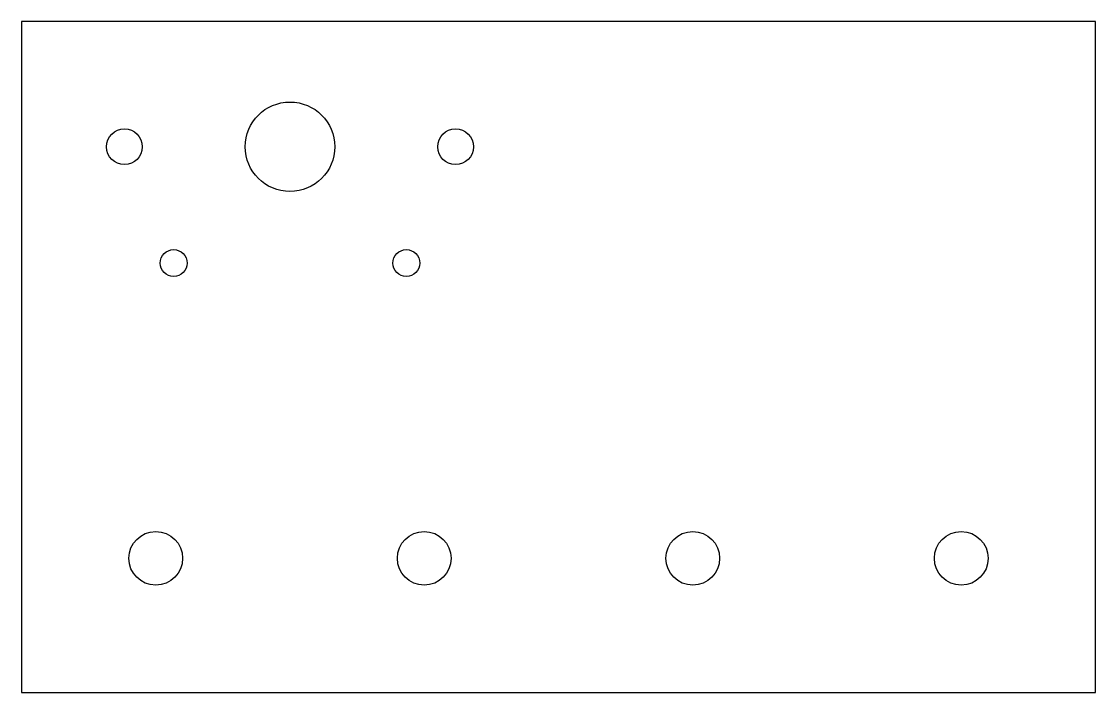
# Model space of a CAD drawing. Header units: millimetres. Extents: x 0 to 120, y 0 to 75.
import ezdxf

# ---------------------------------------------------------------- set-up
doc = ezdxf.new("R2010")
doc.units = ezdxf.units.MM
doc.layers.add('difference', color=7, linetype='CONTINUOUS')

msp = doc.modelspace()

# ---------------------------------------------------------------- linework, layer by layer
at = {"layer": 'difference'}
for p, q in [((0, 75), (0, 0)), ((120, 75), (0, 75)), ((120, 0), (120, 75)), ((0, 0), (120, 0))]:
    msp.add_line(p, q, dxfattribs=at)
for centre, radius in [((30, 61), 5), ((11.5, 61), 2), ((48.5, 61), 2), ((17, 48), 1.5), ((43, 48), 1.5), ((15, 15), 3), ((45, 15), 3), ((75, 15), 3), ((105, 15), 3)]:
    msp.add_circle(centre, radius, dxfattribs=at)

doc.saveas('drawing.dxf')
